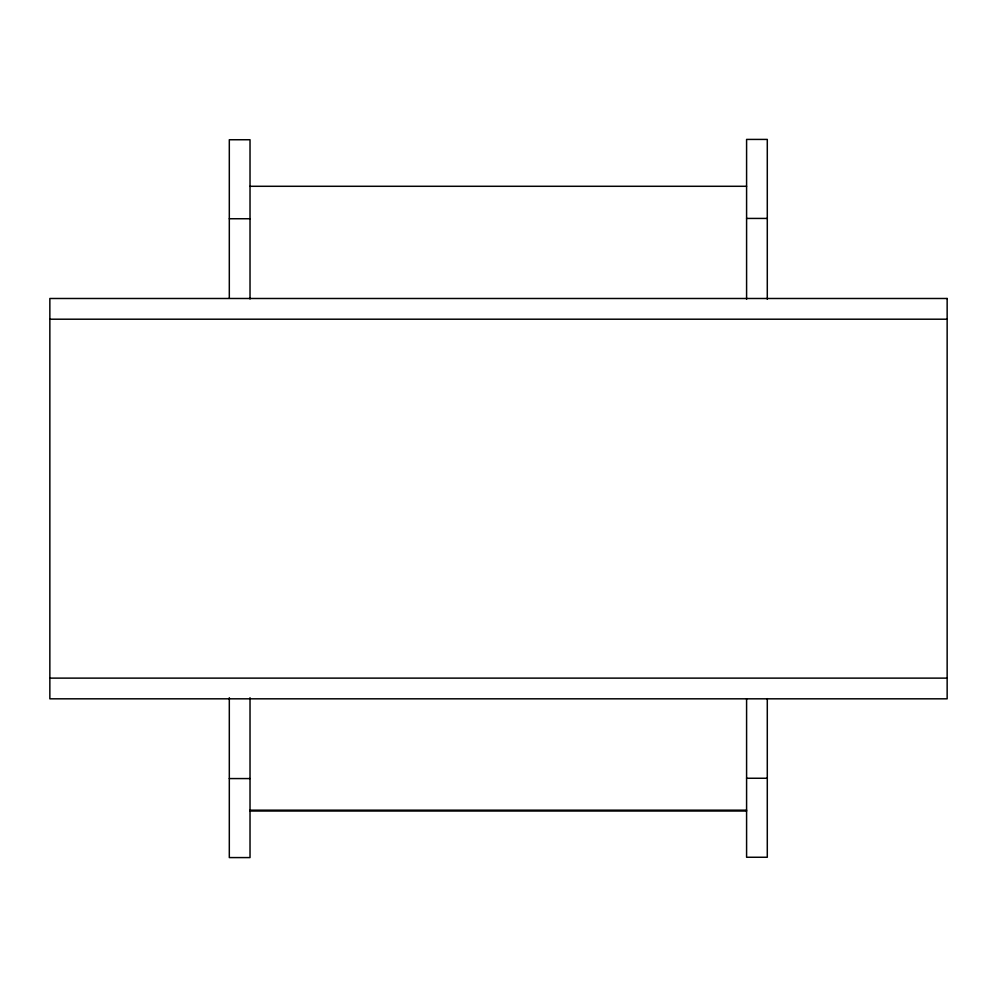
<?xml version="1.0" encoding="UTF-8"?>
<svg xmlns="http://www.w3.org/2000/svg" width="997" height="997" viewBox="0 0 997 997"><rect width="100%" height="100%" fill="white"/><g stroke="black" fill="none" stroke-linecap="round" stroke-linejoin="round"><path stroke-width="1.5" d="M250.023 186.289L746.591 186.289M746.591 218.43L767.291 218.43M229.31 218.742L250.023 218.742M49.85 319.202L947.15 319.202M49.85 678.122L947.15 678.122M746.591 778.258L767.291 778.258M229.31 778.57L250.023 778.57M250.023 810.175L746.591 810.175M250.023 811.022L746.591 811.022M767.291 299.287L767.291 139.418L746.591 139.418L746.591 299.287M767.291 698.623L767.291 857.258L746.591 857.258L746.591 698.81M250.023 299L250.023 139.742L229.31 139.742L229.31 298.053M250.023 697.713L250.023 857.582L229.31 857.582L229.31 697.713M947.15 298.489L49.85 298.489L49.85 698.822L947.15 698.822L947.15 298.489"/></g></svg>
